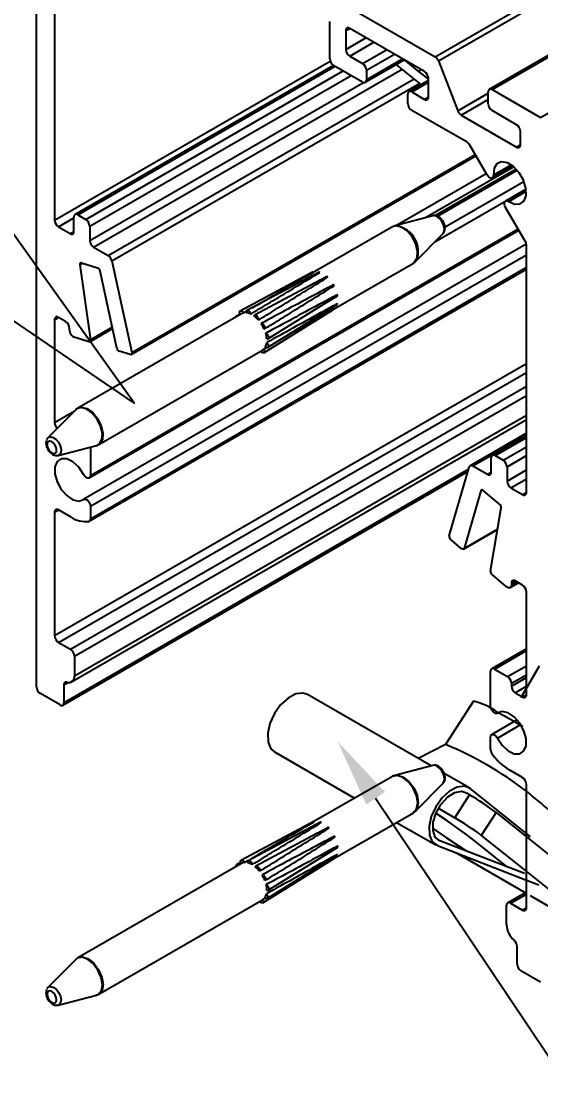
# Model space of a CAD drawing. Extents: x 0 to 11.5, y -11.3 to 0.
# Drawn here: x 4.757 to 6.178, y -4.888 to -1.956 of the extents above; entities that cross this region are included whole.
import ezdxf
from ezdxf import colors
from ezdxf.entities.mleader import LeaderData, LeaderLine
from ezdxf.math import Vec2, Vec3

# ---------------------------------------------------------------- set-up
doc = ezdxf.new("R2010")
doc.units = 0
doc.header["$LTSCALE"] = 0.5
doc.header["$MEASUREMENT"] = 0
doc.linetypes.add('HIDDEN2', pattern=[0.1875, 0.125, -0.0625])
for name, color, linetype in [('Brackets', 181, 'CONTINUOUS'), ('FAB DWG', 221, 'CONTINUOUS'), ('Hardware', 242, 'CONTINUOUS'), ('Housing', 150, 'CONTINUOUS')]:
    doc.layers.add(name, color=color, linetype=linetype)
doc.styles.add('LSAD_Standard', font='arial.ttf')
doc.styles.get("Standard").update_dxf_attribs({"font": 'arial.ttf'})

msp = doc.modelspace()

# ---------------------------------------------------------------- linework, layer by layer
at = {"layer": 'Brackets', "linetype": 'HIDDEN2', "transparency": 16777216}
for p, q in [((6.4747, -3.2033), (6.0919, -3.8663)), ((6.1394, -4.1899), (6.4511, -4.439)), ((6.1394, -4.2848), (6.4107, -4.5016)), ((6.4107, -4.5016), (6.1394, -4.345))]:
    msp.add_line(p, q, dxfattribs=at)
at = {"layer": 'Brackets', "transparency": 16777216}
for p, q in [((5.9433, -4.1378), (5.9837, -4.0753)), ((5.8994, -4.1126), (5.9433, -4.1378)), ((6.0563, -4.1235), (6.0159, -4.1861)), ((6.0563, -4.1235), (6.1394, -4.1899)), ((6.0159, -4.1861), (6.1394, -4.2848)), ((6.0868, -4.2722), (5.9969, -4.2004)), ((6.1394, -4.345), (5.9476, -4.2343))]:
    msp.add_line(p, q, dxfattribs=at)
at = {"layer": 'Brackets', "transparency": 16777216, "flags": 128}
for points in [[(5.9969, -4.2004), (5.9763, -4.1845), (5.9508, -4.166), (5.9215, -4.1457), (5.8921, -4.126)], [(5.884, -4.167), (5.8915, -4.1724), (5.9208, -4.1928), (5.9526, -4.2141), (5.9764, -4.2295)]]:
    msp.add_lwpolyline(points, dxfattribs=at)
at = {"layer": 'Brackets', "transparency": 16777216}
for centre in [(5.6374, -4.6756), (5.5969, -4.7382)]:
    msp.add_arc(centre, 0.6931, 52.8098, 60.0189, dxfattribs=at)
at = {"layer": 'Hardware', "transparency": 16777216}
for p, q in [((5.8836, -2.4887), (5.779, -2.516)), ((5.7725, -2.5187), (5.5554, -2.644)), ((5.7756, -2.5172), (5.779, -2.516)), ((5.8355, -2.614), (5.9115, -2.537)), ((5.8416, -2.6032), (5.8358, -2.6137)), ((5.6114, -2.7444), (5.83, -2.6183)), ((5.5543, -2.6437), (5.3563, -2.7497)), ((5.5724, -2.6428), (5.3745, -2.7487)), ((5.5746, -2.6652), (5.3951, -2.7613)), ((5.5855, -2.7304), (5.6225, -2.7077)), ((5.3652, -2.7548), (5.3733, -2.7501)), ((5.4204, -2.8639), (5.6111, -2.7455)), ((5.4311, -2.8497), (5.6219, -2.7313)), ((5.4317, -2.8262), (5.586, -2.7303)), ((5.3595, -2.757), (4.9111, -3.0158)), ((5.3554, -2.7585), (5.3455, -2.7638)), ((4.9686, -3.1154), (5.417, -2.8566)), ((5.4279, -2.8498), (5.4205, -2.854)), ((4.9056, -3.0201), (4.8296, -3.097)), ((4.8266, -3.1023), (4.8296, -3.097)), ((4.8575, -3.1453), (4.9621, -3.1181)), ((5.8789, -3.9957), (5.5401, -3.8002)), ((5.9947, -3.8188), (5.918, -3.9373)), ((5.4495, -3.9571), (5.6693, -4.084)), ((5.9183, -3.9372), (5.8435, -3.9753)), ((5.8836, -3.9945), (5.779, -4.0218)), ((5.982, -4.0553), (5.9145, -4.0163)), ((5.7725, -4.0244), (5.5579, -4.1483)), ((5.8355, -4.1198), (5.9115, -4.0428)), ((5.9777, -4.0704), (5.9837, -4.0753)), ((6.1394, -4.1807), (5.9858, -4.0579)), ((5.5205, -4.3027), (5.83, -4.124)), ((5.8404, -4.1124), (5.8358, -4.1195)), ((5.5571, -4.1483), (5.3591, -4.2543)), ((5.5761, -4.1499), (5.3781, -4.2558)), ((5.7843, -4.1504), (5.8915, -4.2122)), ((5.5653, -4.1813), (5.3987, -4.2705)), ((6.1476, -4.1872), (6.1394, -4.1807)), ((6.1437, -4.1933), (6.1476, -4.1872)), ((5.5965, -4.2344), (5.6231, -4.2182)), ((5.9025, -4.2009), (5.8957, -4.197)), ((5.8957, -4.2142), (6.1394, -4.3085)), ((6.1344, -4.2906), (5.9025, -4.2009)), ((5.4299, -4.3589), (5.6207, -4.2405)), ((5.4324, -4.3366), (5.5971, -4.2344)), ((5.3595, -4.2628), (4.9111, -4.5216)), ((5.3574, -4.2605), (5.3467, -4.2662)), ((5.4175, -4.3709), (5.6083, -4.2524)), ((5.4242, -4.3099), (5.4301, -4.3063)), ((6.1394, -4.3085), (6.1731, -4.3215)), ((4.9686, -4.6212), (5.417, -4.3624)), ((5.4181, -4.3617), (5.417, -4.3624)), ((5.4246, -4.358), (5.4181, -4.3617)), ((4.9056, -4.5259), (4.8296, -4.6028)), ((4.9066, -4.5249), (4.9056, -4.5259)), ((4.9105, -4.522), (4.9073, -4.5253)), ((4.8272, -4.6064), (4.8296, -4.6028)), ((4.8575, -4.6511), (4.9621, -4.6238)), ((4.9614, -4.6233), (4.9689, -4.6209))]:
    msp.add_line(p, q, dxfattribs=at)
at = {"layer": 'Hardware', "transparency": 16777216, "flags": 128}
for points in [[(5.9115, -2.537), (5.9145, -2.5317), (5.9152, -2.5232), (5.9129, -2.5132), (5.9079, -2.5035), (5.901, -2.4953), (5.8932, -2.49), (5.8858, -2.4884), (5.8836, -2.4887)], [(5.83, -2.6183), (5.8329, -2.6162), (5.8402, -2.6043), (5.8417, -2.5868), (5.837, -2.5666), (5.8268, -2.5467), (5.8128, -2.5301), (5.797, -2.5193), (5.7818, -2.516), (5.7725, -2.5187)], [(5.8358, -2.6137), (5.8343, -2.6151), (5.8328, -2.6163)], [(5.3557, -2.7592), (5.3547, -2.7565), (5.3544, -2.7535), (5.3549, -2.7511), (5.3563, -2.7496), (5.3584, -2.7493), (5.3608, -2.7502), (5.3632, -2.7521), (5.3652, -2.7548)], [(5.3726, -2.7545), (5.3726, -2.7516), (5.3735, -2.7495), (5.3752, -2.7485), (5.3774, -2.7486), (5.3798, -2.7498), (5.3821, -2.7521), (5.3839, -2.755), (5.385, -2.7582)], [(5.3935, -2.7633), (5.3947, -2.7615), (5.3966, -2.7609), (5.3989, -2.7614), (5.4014, -2.7631), (5.4035, -2.7656), (5.4051, -2.7687), (5.4059, -2.7718), (5.4057, -2.7745)], [(5.413, -2.7838), (5.4151, -2.7836), (5.4175, -2.7845), (5.4198, -2.7866), (5.4218, -2.7893), (5.4231, -2.7925), (5.4236, -2.7955), (5.4231, -2.7979), (5.4217, -2.7995)], [(5.4258, -2.8105), (5.4282, -2.8119), (5.4305, -2.8142), (5.4323, -2.8171), (5.4333, -2.8203), (5.4334, -2.8231), (5.4326, -2.8253), (5.431, -2.8265), (5.4288, -2.8265)], [(5.4286, -2.8362), (5.4307, -2.8388), (5.4322, -2.8418), (5.4329, -2.8449), (5.4327, -2.8476), (5.4315, -2.8494), (5.4297, -2.8502), (5.4274, -2.8498), (5.425, -2.8482)], [(5.4205, -2.854), (5.4218, -2.8571), (5.4221, -2.8601), (5.4216, -2.8625), (5.4202, -2.864), (5.4181, -2.8643), (5.4157, -2.8635), (5.4133, -2.8615), (5.4118, -2.8596)], [(4.9621, -3.1181), (4.9699, -3.114), (4.9772, -3.1021), (4.9786, -3.0848), (4.9739, -3.0646), (4.9638, -3.0448), (4.9498, -3.0282), (4.9341, -3.0175), (4.919, -3.0142), (4.9069, -3.0189), (4.9056, -3.0201)], [(4.9115, -3.0156), (4.9204, -3.0131), (4.9356, -3.0164), (4.9514, -3.0272), (4.9654, -3.0438), (4.9756, -3.0638), (4.9803, -3.084), (4.9789, -3.1014)], [(4.8277, -3.1116), (4.8272, -3.1172), (4.8288, -3.1237), (4.832, -3.1301), (4.8365, -3.1354), (4.8416, -3.1389), (4.8465, -3.14), (4.8504, -3.1385), (4.8528, -3.1346), (4.8532, -3.129), (4.8517, -3.1225), (4.8484, -3.1161), (4.8439, -3.1108), (4.8389, -3.1073), (4.834, -3.1063), (4.8301, -3.1078), (4.8277, -3.1116)], [(4.8296, -3.097), (4.8302, -3.0965), (4.8362, -3.0941), (4.8437, -3.0958), (4.8514, -3.1011), (4.8583, -3.1092), (4.8633, -3.119), (4.8656, -3.1289), (4.8649, -3.1375), (4.8613, -3.1434), (4.8575, -3.1453)], [(4.9789, -3.1014), (4.9715, -3.1134), (4.9686, -3.1154)], [(5.5401, -3.8002), (5.5278, -3.7962), (5.5081, -3.7986), (5.4869, -3.8098), (5.4667, -3.8285), (5.4494, -3.8526), (5.4372, -3.8796), (5.4312, -3.9065), (5.4322, -3.9304), (5.44, -3.9486), (5.4495, -3.9571)], [(5.9115, -4.0428), (5.9139, -4.0392), (5.9153, -4.0312), (5.9137, -4.0214), (5.9093, -4.0115), (5.9028, -4.0028), (5.8951, -3.9967), (5.8875, -3.9942), (5.8836, -3.9945)], [(5.83, -4.124), (5.8304, -4.1238), (5.839, -4.1135), (5.8419, -4.0971), (5.8386, -4.0773), (5.8296, -4.057), (5.8163, -4.0394), (5.8007, -4.027), (5.7852, -4.0218), (5.7725, -4.0244)], [(5.7791, -4.0218), (5.7868, -4.0212), (5.8023, -4.0263), (5.8178, -4.0386), (5.831, -4.0562), (5.84, -4.0764), (5.8433, -4.0962), (5.8404, -4.1124)], [(5.9858, -4.0579), (5.9697, -4.0513), (5.95, -4.0537), (5.9289, -4.0649), (5.9086, -4.0835), (5.8914, -4.1077), (5.8791, -4.1347), (5.8731, -4.1616), (5.8741, -4.1854), (5.8819, -4.2037), (5.8957, -4.2142)], [(5.9025, -4.2009), (5.89, -4.1907), (5.8838, -4.1728), (5.8847, -4.1497), (5.8926, -4.1244), (5.9065, -4.1004), (5.9244, -4.0808), (5.9439, -4.0684), (5.9625, -4.0648), (5.9777, -4.0704)], [(5.3448, -4.2713), (5.3448, -4.2704), (5.3452, -4.2679), (5.3466, -4.2663), (5.3485, -4.2659), (5.3509, -4.2666), (5.3519, -4.2672)], [(5.3584, -4.2635), (5.3574, -4.2604), (5.3572, -4.2575), (5.358, -4.2553), (5.3596, -4.254), (5.3618, -4.254), (5.3642, -4.2552), (5.3665, -4.2573), (5.3684, -4.2602)], [(5.3762, -4.2608), (5.3764, -4.2581), (5.3775, -4.2562), (5.3793, -4.2554), (5.3816, -4.2559), (5.3841, -4.2574), (5.3863, -4.2598), (5.3879, -4.2629), (5.3888, -4.266)], [(5.3972, -4.272), (5.3986, -4.2705), (5.4007, -4.2701), (5.403, -4.271), (5.4054, -4.2729), (5.4075, -4.2756), (5.4089, -4.2787), (5.4094, -4.2817), (5.4091, -4.2843)], [(5.4159, -4.2941), (5.4181, -4.2942), (5.4205, -4.2954), (5.4228, -4.2976), (5.4246, -4.3005), (5.4257, -4.3037), (5.426, -4.3066), (5.4253, -4.3089), (5.4237, -4.3102)], [(5.4271, -4.3211), (5.4295, -4.3228), (5.4317, -4.3253), (5.4333, -4.3283), (5.4341, -4.3314), (5.434, -4.3342), (5.4329, -4.3361), (5.4312, -4.337), (5.4289, -4.3367)], [(5.4181, -4.3617), (5.4191, -4.3649), (5.4193, -4.3678), (5.4185, -4.37), (5.4169, -4.3712), (5.4147, -4.3712), (5.4123, -4.3701), (5.41, -4.3679), (5.4092, -4.3669)], [(5.4279, -4.3459), (5.4299, -4.3486), (5.4312, -4.3518), (5.4317, -4.3548), (5.4313, -4.3573), (5.4299, -4.3589), (5.4279, -4.3594), (5.4256, -4.3586), (5.4232, -4.3568)], [(4.9621, -4.6238), (4.9673, -4.6216), (4.976, -4.6113), (4.9788, -4.595), (4.9756, -4.5753), (4.9666, -4.5551), (4.9534, -4.5375), (4.9379, -4.5252), (4.9224, -4.5201), (4.9094, -4.5229), (4.9066, -4.5249)], [(4.9107, -4.5218), (4.9108, -4.5218), (4.9239, -4.519), (4.9394, -4.5241), (4.955, -4.5365), (4.9683, -4.5541), (4.9773, -4.5744), (4.9805, -4.5943), (4.9776, -4.6106)], [(4.8296, -4.6028), (4.8315, -4.6013), (4.8379, -4.6), (4.8455, -4.6025), (4.8532, -4.6086), (4.8597, -4.6172), (4.8641, -4.6272), (4.8657, -4.6369), (4.8643, -4.645), (4.8601, -4.65), (4.8575, -4.6511)], [(4.8281, -4.6163), (4.8272, -4.6215), (4.8282, -4.6279), (4.8311, -4.6344), (4.8354, -4.6401), (4.8404, -4.6441), (4.8454, -4.6457), (4.8496, -4.6448), (4.8524, -4.6415), (4.8533, -4.6362), (4.8522, -4.6299), (4.8494, -4.6234), (4.8451, -4.6177), (4.8401, -4.6137), (4.8351, -4.6121), (4.8309, -4.613), (4.8281, -4.6163)], [(4.9776, -4.6106), (4.969, -4.621), (4.9689, -4.621)]]:
    msp.add_lwpolyline(points, dxfattribs=at)
at = {"layer": 'Hardware', "transparency": 16777216}
for centre, radius, start, end in [((5.7726, -2.5867), 0.071, 346.5338, 84.8144), ((5.5546, -2.6447), 0.00107, 40.7937, 109.8168), ((5.5727, -2.6443), 0.00159, 20.7666, 99.688), ((5.5932, -2.6573), 0.00206, 5.0089, 89.8939), ((5.6103, -2.6803), 0.00257, 353.2857, 65.0529), ((5.6208, -2.7067), 0.00197, 326.6567, 54.4601), ((5.3693, -2.7741), 0.0197, 102.1564, 119.8737), ((5.3685, -2.791), 0.0368, 63.2682, 83.4845), ((5.6105, -2.7447), 0.00105, 310.0102, 15.992), ((5.6208, -2.7303), 0.00153, 319.1131, 37.889), ((5.3472, -2.7669), 0.00349, 73.9849, 165.9974), ((5.3476, -2.8256), 0.0773, 41.3053, 53.5975), ((5.3312, -2.8397), 0.099, 23.9592, 34.3794), ((5.3555, -2.8319), 0.0735, 4.1971, 16.9198), ((5.395, -2.8327), 0.0338, 332.6198, 354.0183), ((5.4073, -2.8398), 0.0194, 300.0267, 313.0394), ((5.9552, -3.9912), 0.1769, 60.5392, 77.1148), ((5.9552, -3.9912), 0.1769, 52.8386, 60.5392), ((5.5421, -4.8408), 0.9788, 52.3906, 67.3984), ((5.5575, -4.1494), 0.00118, 37.0592, 107.5065), ((5.5763, -4.1515), 0.0017, 18.3583, 97.5481), ((5.5966, -4.1667), 0.00222, 3.7792, 84.0422), ((5.6128, -4.1907), 0.00254, 349.8516, 62.286), ((5.6217, -4.217), 0.0018, 319.5587, 53.7392), ((5.6197, -4.2395), 0.00142, 316.8379, 35.2733), ((5.3696, -4.2805), 0.0204, 93.3355, 119.6701), ((5.3664, -4.3027), 0.043, 58.5892, 76.7795), ((5.3429, -4.3362), 0.0841, 38.0996, 49.7218), ((5.6078, -4.2518), 0.000861, 306.4064, 358.3815), ((5.3324, -4.3449), 0.0977, 20.8121, 31.3255), ((5.363, -4.3365), 0.0659, 359.8056, 13.4923), ((5.3996, -4.3401), 0.0289, 324.732, 348.4932)]:
    msp.add_arc(centre, radius, start, end, dxfattribs=at)
at = {"layer": 'Hardware', "linetype": 'HIDDEN2', "transparency": 16777216}
for centre, radius, start, end in [((5.5914, -4.7634), 1.0273, 47.2627, 62.7312), ((5.5421, -4.8408), 0.9788, 46.8172, 52.3906), ((5.7204, -4.8849), 0.8181, 44.218, 58.5171)]:
    msp.add_arc(centre, radius, start, end, dxfattribs=at)
at = {"layer": 'Hardware', "transparency": 16777216}
for points, knots in [([(5.9116, -2.5366), (5.912, -2.5362), (5.9142, -2.5345), (5.9162, -2.5293), (5.9173, -2.5217), (5.9157, -2.5125), (5.9111, -2.5027), (5.9038, -2.4941), (5.8956, -2.4892), (5.8883, -2.4876), (5.8847, -2.4887), (5.8836, -2.4891)], [0, 0, 0, 0, 0.027495, 0.129187, 0.241642, 0.376832, 0.523599, 0.671201, 0.828189, 0.945548, 1, 1, 1, 1]), ([(5.8296, -2.6177), (5.8311, -2.6172), (5.8336, -2.6164), (5.835, -2.6141), (5.8355, -2.6133)], [0, 0, 0, 0, 0.633853, 1, 1, 1, 1]), ([(5.385, -2.7582), (5.3887, -2.7559), (5.4086, -2.7438), (5.4717, -2.7056), (5.531, -2.6698), (5.5742, -2.6438)], [0, 0, 0, 0, 0.058989, 0.315059, 1, 1, 1, 1]), ([(5.3885, -2.7412), (5.4007, -2.7341), (5.4563, -2.7016), (5.512, -2.6692), (5.5555, -2.644)], [0, 0, 0, 0, 0.219315, 1, 1, 1, 1]), ([(5.4057, -2.7745), (5.4094, -2.7722), (5.4294, -2.7599), (5.4926, -2.7207), (5.552, -2.6839), (5.5952, -2.6572)], [0, 0, 0, 0, 0.058989, 0.315059, 1, 1, 1, 1]), ([(5.5932, -2.6553), (5.5927, -2.6555), (5.5888, -2.6576), (5.5826, -2.6609), (5.5769, -2.664), (5.5744, -2.6653)], [0, 0, 0, 0, 0.079609, 0.612773, 1, 1, 1, 1]), ([(5.6114, -2.6779), (5.6109, -2.6782), (5.6071, -2.6802), (5.5901, -2.6892), (5.5245, -2.7242), (5.4621, -2.7575), (5.413, -2.7838)], [0, 0, 0, 0, 0.007458, 0.057409, 0.257212, 1, 1, 1, 1]), ([(5.4217, -2.7995), (5.4255, -2.7972), (5.4456, -2.7847), (5.5094, -2.7451), (5.5693, -2.7077), (5.6129, -2.6806)], [0, 0, 0, 0, 0.058989, 0.3150592, 1, 1, 1, 1]), ([(5.622, -2.7051), (5.6215, -2.7053), (5.6177, -2.7073), (5.6009, -2.7163), (5.5361, -2.7512), (5.4744, -2.7843), (5.4258, -2.8105)], [0, 0, 0, 0, 0.007458, 0.057409, 0.257212, 1, 1, 1, 1]), ([(5.622, -2.7294), (5.6215, -2.7296), (5.6178, -2.7317), (5.6013, -2.7408), (5.5374, -2.7762), (5.4765, -2.8097), (5.4286, -2.8362)], [0, 0, 0, 0, 0.007458, 0.057409, 0.257212, 1, 1, 1, 1]), ([(5.6115, -2.7444), (5.611, -2.7446), (5.6074, -2.7467), (5.5911, -2.7562), (5.5443, -2.7831), (5.5007, -2.8081), (5.4697, -2.8258)], [0, 0, 0, 0, 0.010046, 0.077327, 0.346453, 1, 1, 1, 1]), ([(4.9119, -3.0162), (4.9102, -3.0168), (4.9076, -3.0176), (4.9061, -3.02), (4.9056, -3.0208)], [0, 0, 0, 0, 0.642946, 1, 1, 1, 1]), ([(4.8252, -3.1047), (4.8247, -3.1071), (4.8237, -3.1126), (4.8256, -3.1219), (4.8302, -3.1316), (4.8376, -3.1402), (4.8458, -3.145), (4.8529, -3.1465), (4.8563, -3.1454), (4.8572, -3.1451)], [0, 0, 0, 0, 0.132758, 0.289882, 0.459877, 0.63088, 0.81323, 0.948115, 1, 1, 1, 1]), ([(4.9607, -3.1182), (4.961, -3.1182), (4.9639, -3.1183), (4.9662, -3.1164), (4.9683, -3.1147)], [0, 0, 0, 0, 0.10615, 1, 1, 1, 1]), ([(5.9116, -4.0425), (5.9128, -4.041), (5.9155, -4.0378), (5.9171, -4.0308), (5.9167, -4.0222), (5.9133, -4.0125), (5.9071, -4.0032), (5.8993, -3.9967), (5.8913, -3.9936), (5.8863, -3.9942), (5.8842, -3.9945)], [0, 0, 0, 0, 0.089067, 0.195762, 0.322472, 0.468159, 0.616441, 0.769181, 0.90048, 1, 1, 1, 1]), ([(5.7793, -4.0224), (5.7765, -4.0228), (5.7732, -4.0232), (5.7711, -4.0255), (5.7709, -4.0258)], [0, 0, 0, 0, 0.873885, 1, 1, 1, 1]), ([(5.8297, -4.124), (5.83, -4.1239), (5.8325, -4.1232), (5.834, -4.1208), (5.8353, -4.1188)], [0, 0, 0, 0, 0.129779, 1, 1, 1, 1]), ([(5.3684, -4.2602), (5.3721, -4.258), (5.3921, -4.2462), (5.4554, -4.209), (5.515, -4.1741), (5.5584, -4.1487)], [0, 0, 0, 0, 0.058989, 0.315059, 1, 1, 1, 1]), ([(5.3888, -4.266), (5.3925, -4.2637), (5.4124, -4.2516), (5.4755, -4.2132), (5.5348, -4.1772), (5.5779, -4.151)], [0, 0, 0, 0, 0.058989, 0.315059, 1, 1, 1, 1]), ([(5.4091, -4.2843), (5.4128, -4.282), (5.4327, -4.2696), (5.4961, -4.2303), (5.5555, -4.1934), (5.5988, -4.1665)], [0, 0, 0, 0, 0.058989, 0.315059, 1, 1, 1, 1]), ([(5.614, -4.1884), (5.6135, -4.1887), (5.6097, -4.1907), (5.5927, -4.1997), (5.5272, -4.2346), (5.4649, -4.2679), (5.4159, -4.2941)], [0, 0, 0, 0, 0.007458, 0.057409, 0.257212, 1, 1, 1, 1]), ([(5.4296, -4.3065), (5.4314, -4.3054), (5.4496, -4.2941), (5.5116, -4.2557), (5.5716, -4.2183), (5.6153, -4.1911)], [0, 0, 0, 0, 0.029237, 0.293403, 1, 1, 1, 1]), ([(5.5968, -4.1645), (5.5963, -4.1647), (5.5925, -4.1668), (5.5819, -4.1724), (5.5718, -4.1778), (5.5651, -4.1814)], [0, 0, 0, 0, 0.047041, 0.362086, 1, 1, 1, 1]), ([(5.6228, -4.2156), (5.6223, -4.2158), (5.6185, -4.2178), (5.6018, -4.2268), (5.5371, -4.2618), (5.4756, -4.295), (5.4271, -4.3211)], [0, 0, 0, 0, 0.007458, 0.057409, 0.257212, 1, 1, 1, 1]), ([(5.6208, -4.2387), (5.6204, -4.2389), (5.6167, -4.241), (5.6002, -4.2502), (5.5364, -4.2857), (5.4757, -4.3194), (5.4279, -4.3459)], [0, 0, 0, 0, 0.007458, 0.057409, 0.257212, 1, 1, 1, 1]), ([(4.826, -4.6082), (4.8253, -4.6107), (4.8237, -4.6159), (4.8248, -4.625), (4.8286, -4.6348), (4.8353, -4.6438), (4.8433, -4.6497), (4.851, -4.6522), (4.8555, -4.6513), (4.8572, -4.6509)], [0, 0, 0, 0, 0.130773, 0.273841, 0.435923, 0.599524, 0.770087, 0.908924, 1, 1, 1, 1])]:
    msp.add_open_spline(points, degree=3, knots=knots, dxfattribs=at)
at = {"layer": 'Housing', "transparency": 16777216}
for p, q in [((5.8893, -2.0532), (8.1305, -0.7596)), ((5.8985, -2.0646), (8.1379, -0.7721)), ((8.2006, -0.8943), (6.0379, -2.1425)), ((6.0454, -2.1433), (8.2024, -0.8984)), ((6.1783, -2.22), (8.2496, -1.0246)), ((4.7982, -3.7795), (4.7982, -1.4357)), ((4.8477, -1.8234), (4.8477, -2.5008)), ((5.5143, -1.8367), (5.8893, -2.0532)), ((5.6012, -2.0584), (5.6012, -1.9563)), ((5.645, -1.9816), (5.6557, -1.9755)), ((5.645, -1.9816), (5.645, -2.0331)), ((5.8607, -2.0938), (5.6557, -1.9755)), ((5.645, -2.0331), (5.7002, -2.0012)), ((5.6557, -2.0514), (5.7214, -2.0135)), ((5.6557, -2.0514), (5.691, -2.0718)), ((5.691, -2.0718), (5.7568, -2.0339)), ((5.7016, -2.0902), (5.778, -2.0461)), ((4.8477, -2.5008), (5.6026, -2.0652)), ((5.6118, -2.0768), (4.9038, -2.4854)), ((4.9113, -2.4861), (5.6162, -2.0793)), ((5.691, -2.1225), (5.6118, -2.0768)), ((5.6985, -2.1232), (5.8051, -2.0617)), ((5.7016, -2.1163), (5.8007, -2.0592)), ((5.8517, -2.1291), (5.7832, -2.0743)), ((5.8046, -2.062), (5.8454, -2.0946)), ((5.8985, -2.0646), (5.9515, -2.2014)), ((4.9333, -2.4988), (5.6381, -2.092)), ((4.9439, -2.5171), (5.6593, -2.1042)), ((4.9545, -2.5747), (5.7993, -2.0871)), ((5.7016, -2.0902), (5.7016, -2.1163)), ((5.8499, -2.0876), (5.8454, -2.0946)), ((4.9439, -2.5563), (5.6936, -2.1236)), ((4.9941, -2.5976), (5.8325, -2.1137)), ((5.0043, -2.6123), (5.8475, -2.1257)), ((5.8713, -2.1178), (5.8179, -2.1486)), ((5.8254, -2.1494), (5.8713, -2.1229)), ((5.8713, -2.1637), (5.8713, -2.1122)), ((5.8148, -2.1816), (5.8148, -2.1555)), ((5.8254, -2.1494), (5.8607, -2.1698)), ((5.8607, -2.1698), (5.8713, -2.1637)), ((5.9515, -2.2014), (6.0348, -2.1533)), ((6.0348, -2.1821), (6.0348, -2.1494)), ((6.0454, -2.1433), (6.1783, -2.22)), ((5.9607, -2.2128), (6.0348, -2.1701)), ((5.9769, -2.2875), (5.8254, -2.2)), ((5.9607, -2.2128), (6.1126, -2.3004)), ((6.1126, -2.2392), (6.0454, -2.2004)), ((6.1232, -2.2943), (6.1232, -2.2576)), ((6.031, -2.376), (5.9844, -2.2954)), ((6.1126, -2.3004), (6.1232, -2.2943)), ((5.0574, -2.869), (6.0011, -2.3243)), ((5.0588, -2.8634), (5.9991, -2.3207)), ((5.7843, -2.5146), (6.0293, -2.3732)), ((5.8617, -2.4944), (6.1045, -2.3543)), ((6.1113, -2.3607), (5.8904, -2.4882)), ((5.8961, -2.49), (6.1143, -2.3641)), ((6.046, -2.3847), (6.102, -2.3523)), ((6.0491, -2.3769), (6.0974, -2.349)), ((5.9167, -2.5194), (6.1329, -2.3946)), ((5.8888, -2.56), (6.1387, -2.4158)), ((6.1388, -2.416), (6.0827, -2.4483)), ((6.091, -2.4496), (6.1393, -2.4217)), ((4.9113, -2.4861), (4.9333, -2.4988)), ((6.1363, -2.5585), (6.0827, -2.4657)), ((4.8583, -2.5192), (4.9007, -2.4947)), ((4.8583, -2.5192), (4.8901, -2.5376)), ((4.9007, -2.5314), (4.9007, -2.4922)), ((4.9439, -2.5171), (4.9439, -2.5563)), ((4.8901, -2.5376), (4.9007, -2.5314)), ((4.9427, -3.2068), (6.1188, -2.528)), ((4.9458, -3.2), (6.1166, -2.5242)), ((6.1392, -2.5662), (4.9277, -3.2654)), ((4.9545, -2.5747), (4.9941, -2.5976)), ((6.1394, -3.2464), (6.1394, -2.569)), ((4.9458, -3.2845), (6.1394, -2.5956)), ((4.9169, -2.6232), (4.924, -2.619)), ((4.9169, -2.6232), (4.9457, -2.829)), ((4.9657, -2.632), (4.9212, -2.6182)), ((4.9427, -3.3255), (6.1394, -2.6348)), ((4.9458, -3.3187), (6.1394, -2.6297)), ((5.0043, -2.6123), (5.0588, -2.8634)), ((5.0183, -2.8515), (4.9724, -2.6404)), ((4.8477, -2.7734), (4.8583, -2.7673)), ((4.8477, -2.7734), (4.8477, -3.0552)), ((4.8781, -2.7787), (4.8583, -2.7673)), ((4.8887, -2.8022), (4.8887, -2.7971)), ((4.9442, -2.8338), (5.0066, -2.7978)), ((4.9457, -2.829), (5.0058, -2.7943)), ((4.9414, -2.834), (4.9017, -2.8217)), ((5.0547, -2.8691), (5.025, -2.8599)), ((4.8477, -3.639), (6.1394, -2.8935)), ((4.8583, -3.6574), (6.1394, -2.918)), ((4.891, -3.6762), (6.1394, -2.9557)), ((4.9023, -3.695), (6.1394, -2.981)), ((4.8477, -3.0552), (4.9018, -3.024)), ((4.894, -3.7655), (6.1394, -3.0467)), ((4.9023, -3.7492), (6.1394, -3.0351)), ((6.1394, -3.0845), (5.9856, -3.1734)), ((5.993, -3.1741), (6.1394, -3.0896)), ((6.1394, -3.0911), (6.0464, -3.1448)), ((6.0539, -3.1455), (6.1394, -3.0961)), ((4.9458, -3.1223), (4.9458, -3.2)), ((6.0758, -3.1582), (6.1394, -3.1214)), ((6.0433, -3.1909), (6.0433, -3.1517)), ((6.0539, -3.1455), (6.0758, -3.1582)), ((6.0864, -3.1765), (6.1394, -3.1459)), ((4.8701, -3.8296), (5.9793, -3.1894)), ((4.8732, -3.8227), (5.9811, -3.1833)), ((5.9283, -3.3652), (5.9829, -3.1771)), ((5.993, -3.1741), (6.0327, -3.197)), ((6.0327, -3.197), (6.0433, -3.1909)), ((6.0864, -3.1765), (6.0864, -3.2157)), ((6.0864, -3.2157), (6.1394, -3.1851)), ((6.097, -3.2341), (6.1394, -3.2096)), ((6.0147, -3.242), (5.9689, -3.4001)), ((6.0147, -3.242), (6.0186, -3.2397)), ((6.066, -3.2789), (6.0214, -3.2413)), ((6.097, -3.2341), (6.1288, -3.2525)), ((6.1288, -3.2525), (6.1394, -3.2464)), ((4.8477, -3.3008), (4.8583, -3.2947)), ((4.8477, -3.3008), (4.8477, -3.639)), ((4.893, -3.3147), (4.8583, -3.2947)), ((4.9458, -3.2845), (4.9458, -3.3187)), ((6.0414, -3.4613), (6.0703, -3.2889)), ((5.9674, -3.4021), (6.0603, -3.3485)), ((5.9689, -3.4001), (6.0605, -3.3472)), ((5.9622, -3.4008), (5.9325, -3.3758)), ((6.0854, -3.5048), (6.0457, -3.4713)), ((6.0953, -3.5072), (6.1178, -3.4942)), ((6.0984, -3.4953), (6.109, -3.4891)), ((6.0984, -3.5004), (6.1135, -3.4917)), ((6.0984, -3.4953), (6.0984, -3.5004)), ((6.1288, -3.5006), (6.109, -3.4891)), ((6.1394, -3.8007), (6.1394, -3.5189)), ((4.8583, -3.6574), (4.891, -3.6762)), ((6.1394, -3.675), (6.0445, -3.7298)), ((6.052, -3.7305), (6.1394, -3.68)), ((4.9023, -3.695), (4.9023, -3.7492)), ((6.0878, -3.7512), (6.1394, -3.7214)), ((6.0414, -3.8323), (6.0414, -3.7366)), ((6.052, -3.7305), (6.0878, -3.7512)), ((6.0984, -3.7695), (6.1394, -3.7459)), ((4.8732, -3.7739), (4.8846, -3.7673)), ((4.8732, -3.7739), (4.8732, -3.8227)), ((6.0984, -3.777), (6.1394, -3.7533)), ((6.0984, -3.7695), (6.0984, -3.777)), ((6.109, -3.7954), (6.1394, -3.7778)), ((4.8626, -3.8288), (4.8088, -3.7978)), ((6.109, -3.7954), (6.1288, -3.8068)), ((6.1288, -3.8068), (6.1394, -3.8007)), ((6.1142, -3.8697), (6.0445, -3.91)), ((6.0595, -3.8514), (6.0648, -3.8483)), ((6.06, -3.8511), (6.0646, -3.8484)), ((6.06, -3.9196), (6.1239, -3.8827)), ((6.0414, -3.951), (6.0414, -3.9169)), ((6.1288, -4.0279), (6.0942, -4.0079)), ((6.1394, -4.3845), (6.1394, -4.0463)), ((6.1394, -4.3417), (6.0883, -4.3712)), ((6.0962, -4.3718), (6.1394, -4.3468)), ((6.0848, -4.4316), (6.0848, -4.3775)), ((6.0962, -4.3718), (6.1288, -4.3906)), ((6.1288, -4.3906), (6.1394, -4.3845)), ((6.114, -4.5389), (6.114, -4.4901)), ((6.1783, -4.5882), (6.1246, -4.5572))]:
    msp.add_line(p, q, dxfattribs=at)
at = {"layer": 'Housing', "transparency": 16777216, "flags": 128}
for points in [[(5.8454, -2.0946), (5.8677, -2.1117), (5.8713, -2.1143)], [(6.091, -2.4496), (6.1077, -2.4569), (6.1225, -2.4564), (6.1334, -2.4479), (6.139, -2.4328), (6.1383, -2.413), (6.1316, -2.3914), (6.1197, -2.3708), (6.1043, -2.3542), (6.0875, -2.3437), (6.0716, -2.3409), (6.0589, -2.3462), (6.051, -2.3588), (6.0491, -2.3769)], [(6.0491, -2.3769), (6.0488, -2.3805), (6.0476, -2.3832), (6.0456, -2.3849), (6.0429, -2.3854), (6.0398, -2.3846), (6.0366, -2.3826), (6.0336, -2.3797), (6.031, -2.376)], [(6.0827, -2.4657), (6.0808, -2.4616), (6.0798, -2.4575), (6.0797, -2.4537), (6.0806, -2.4507), (6.0823, -2.4486), (6.0848, -2.4477), (6.0878, -2.448), (6.091, -2.4496)], [(4.9212, -2.6182), (4.9201, -2.618), (4.9192, -2.618), (4.9184, -2.6184), (4.9177, -2.6189), (4.9172, -2.6197), (4.9169, -2.6207), (4.9168, -2.6219), (4.9169, -2.6232)], [(4.9457, -2.829), (4.9458, -2.8302), (4.9457, -2.8314), (4.9454, -2.8324), (4.9449, -2.8332), (4.9442, -2.8338), (4.9434, -2.8341), (4.9425, -2.8342), (4.9414, -2.834)], [(5.0588, -2.8634), (5.059, -2.8648), (5.059, -2.8661), (5.0587, -2.8672), (5.0583, -2.8682), (5.0576, -2.8688), (5.0567, -2.8692), (5.0557, -2.8693), (5.0547, -2.8691)], [(4.9271, -3.1972), (4.914, -3.1776), (4.8979, -3.1627), (4.8812, -3.1545), (4.866, -3.1542), (4.8546, -3.1619), (4.8485, -3.1764), (4.8485, -3.1958), (4.8546, -3.2174), (4.866, -3.2382), (4.8812, -3.2554), (4.8979, -3.2666), (4.914, -3.2702), (4.9271, -3.2657)], [(5.9829, -3.1771), (5.9835, -3.1756), (5.9843, -3.1744), (5.9854, -3.1735), (5.9867, -3.1729), (5.9881, -3.1727), (5.9897, -3.1728), (5.9913, -3.1733), (5.993, -3.1741)], [(4.9458, -3.2), (4.9453, -3.2033), (4.9439, -3.2059), (4.9417, -3.2073), (4.9389, -3.2075), (4.9357, -3.2064), (4.9325, -3.2042), (4.9296, -3.201), (4.9271, -3.1972)], [(6.0214, -3.2413), (6.0204, -3.2405), (6.0193, -3.24), (6.0182, -3.2397), (6.0173, -3.2396), (6.0164, -3.2399), (6.0157, -3.2403), (6.0151, -3.241), (6.0147, -3.242)], [(4.9271, -3.2657), (4.9296, -3.2648), (4.9325, -3.265), (4.9357, -3.2665), (4.9389, -3.2691), (4.9417, -3.2725), (4.9439, -3.2764), (4.9453, -3.2806), (4.9458, -3.2845)], [(5.9689, -3.4001), (5.9685, -3.4011), (5.9679, -3.4018), (5.9672, -3.4022), (5.9663, -3.4025), (5.9653, -3.4024), (5.9643, -3.4021), (5.9632, -3.4016), (5.9622, -3.4008)], [(6.0984, -3.5004), (6.0981, -3.503), (6.0974, -3.5051), (6.0961, -3.5067), (6.0944, -3.5077), (6.0924, -3.5079), (6.0901, -3.5076), (6.0878, -3.5065), (6.0854, -3.5048)], [(4.8811, -3.7667), (4.8794, -3.7664), (4.8779, -3.7665), (4.8765, -3.7669), (4.8754, -3.7677), (4.8744, -3.7689), (4.8737, -3.7703), (4.8733, -3.772), (4.8732, -3.7739)], [(6.06, -3.8511), (6.0576, -3.8521), (6.0546, -3.8518), (6.0514, -3.8503), (6.0483, -3.8478), (6.0455, -3.8443), (6.0433, -3.8404), (6.0419, -3.8362), (6.0414, -3.8323)], [(6.06, -3.9196), (6.0732, -3.9392), (6.0893, -3.9542), (6.106, -3.9623), (6.1211, -3.9626), (6.1325, -3.9549), (6.1387, -3.9404), (6.1387, -3.921), (6.1325, -3.8994), (6.1211, -3.8786), (6.106, -3.8614), (6.0893, -3.8502), (6.0732, -3.8466), (6.06, -3.8511)], [(6.0414, -3.9169), (6.0419, -3.9135), (6.0433, -3.911), (6.0455, -3.9095), (6.0483, -3.9094), (6.0514, -3.9104), (6.0546, -3.9126), (6.0576, -3.9158), (6.06, -3.9196)]]:
    msp.add_lwpolyline(points, dxfattribs=at)
at = {"layer": 'Housing', "transparency": 16777216}
for centre, radius, start, end in [((5.6515, -1.9806), 0.00655, 50.815, 189.2203), ((5.6681, -2.032), 0.023, 182.6023, 237.3977), ((5.6242, -2.0573), 0.023, 182.6023, 237.3977), ((5.6786, -2.0913), 0.023, 2.6023, 57.3977), ((5.8769, -2.0725), 0.023, 20.2251, 57.3667), ((5.8483, -2.1133), 0.023, 2.6023, 57.3977), ((5.6951, -2.1174), 0.00655, 230.815, 9.2203), ((5.8212, -2.1545), 0.00655, 50.815, 189.2203), ((5.8649, -2.1647), 0.00655, 230.815, 9.2203), ((6.0413, -2.1483), 0.00655, 50.815, 189.2203), ((5.8378, -2.1806), 0.023, 182.6023, 237.3977), ((6.0578, -2.181), 0.023, 182.6023, 237.3977), ((5.9731, -2.1934), 0.023, 200.2251, 237.3667), ((6.1002, -2.2586), 0.023, 2.6023, 57.3977), ((5.9655, -2.3059), 0.0216, 28.8549, 58.0506), ((6.1167, -2.2954), 0.00655, 230.815, 9.2203), ((4.9072, -2.4912), 0.00655, 50.815, 189.2203), ((4.8707, -2.4998), 0.023, 182.6023, 237.3977), ((4.9208, -2.5182), 0.023, 2.6023, 57.3977), ((4.8943, -2.5325), 0.00655, 230.815, 9.2203), ((4.9669, -2.5553), 0.023, 182.6023, 237.3977), ((6.1178, -2.5697), 0.0216, 1.9554, 31.1429), ((4.9813, -2.6173), 0.0235, 12.2064, 57.0733), ((4.961, -2.6426), 0.0116, 10.9209, 66.0674), ((4.8542, -2.7724), 0.00655, 50.815, 189.2203), ((4.8657, -2.7982), 0.023, 2.6023, 57.3977), ((4.9107, -2.8016), 0.0219, 181.5862, 245.9424), ((5.0297, -2.8493), 0.0116, 190.9209, 246.0674), ((4.8707, -3.0541), 0.023, 182.6023, 227.5961), ((6.0497, -3.1506), 0.00655, 50.815, 189.2203), ((6.0634, -3.1776), 0.023, 2.6023, 57.3977), ((6.0368, -3.1919), 0.00655, 230.815, 9.2203), ((6.1094, -3.2147), 0.023, 182.6023, 237.3977), ((6.133, -3.2474), 0.00655, 230.815, 9.2203), ((6.0584, -3.2881), 0.0119, 356.174, 50.4252), ((4.8542, -3.2997), 0.00655, 50.815, 189.2203), ((4.9334, -3.252), 0.0746, 237.1975, 275.7772), ((4.9391, -3.3197), 0.00671, 284.9167, 8.7053), ((5.9397, -3.3668), 0.0115, 171.8193, 231.194), ((6.0533, -3.4621), 0.0119, 176.174, 230.4252), ((6.1049, -3.4942), 0.00655, 50.815, 189.2203), ((6.1164, -3.52), 0.023, 2.6023, 57.3977), ((4.8707, -3.6379), 0.023, 182.6022, 237.3984), ((4.876, -3.698), 0.0265, 6.6138, 55.5219), ((4.8858, -3.7508), 0.0166, 253.2378, 5.6793), ((6.0479, -3.7356), 0.00655, 50.815, 189.2203), ((6.0754, -3.7706), 0.023, 2.6023, 57.3977), ((4.8212, -3.7784), 0.023, 182.6023, 237.3977), ((6.1214, -3.776), 0.023, 182.6023, 237.3977), ((6.133, -3.8017), 0.00655, 230.815, 9.2203), ((4.8667, -3.8238), 0.00655, 230.815, 9.2203), ((6.0642, -3.95), 0.0229, 182.5441, 218.3372), ((6.181, -3.8649), 0.1673, 216.3911, 238.7557), ((6.1164, -4.0474), 0.023, 2.6023, 57.3977), ((6.0919, -4.3775), 0.00709, 53.3929, 180.2434), ((6.133, -4.3856), 0.00655, 230.8133, 9.22), ((6.1491, -4.4255), 0.0645, 185.4219, 228.2306), ((6.0905, -4.4913), 0.0235, 2.9325, 48.4675), ((6.137, -4.5378), 0.023, 182.6023, 237.3977)]:
    msp.add_arc(centre, radius, start, end, dxfattribs=at)

# ---------------------------------------------------------------- leaders
at = {"layer": 'FAB DWG', "ltscale": 0.5, "transparency": 16777216}
ml = msp.add_multileader_mtext('Standard', dxfattribs=at)
ml.set_content('PN00014 (X4)', color=256)
ml.set_leader_properties()
ml.build(insert=Vec2(0, 0))
ml.multileader.update_dxf_attribs({"dogleg_length": 0.36, "arrow_head_size": 0.18})
ctx = ml.context
ctx.base_point, ctx.char_height, ctx.arrow_head_size, ctx.landing_gap_size, ctx.plane_origin, ctx.plane_x_axis, ctx.plane_y_axis = Vec3(1.7137, -1.698), 0.188, 0.18, 0.09, Vec3(-6.1017, 10.7826), Vec3(1, 0, 0), Vec3(0, 1, 0)
ctx.text_align_type = 2
notes = []
notes.append((ctx, [(0, (1, 1, 0), (4.1338, -1.698), (-1, 0, 0), 0.6056, [(1, [(3.9559, -2.2466), (5.0663, -3.0028)], 0, [])])]))
ctx.mtext.insert, ctx.mtext.text_direction, ctx.mtext.rotation, ctx.mtext.alignment, ctx.mtext.flow_direction = Vec3(3.4383, -1.5763), Vec3(1, 0, 0), 6.283185, 3, 5
ml = msp.add_multileader_mtext('Standard', dxfattribs=at)
ml.set_content('HW00070', color=256, style='LSAD_Standard')
ml.set_leader_properties()
ml.build(insert=Vec2(0, 0))
ml.multileader.update_dxf_attribs({"text_left_attachment_type": 2, "dogleg_length": 0.2772, "arrow_head_size": 0.1875})
ctx = ml.context
ctx.base_point, ctx.char_height, ctx.arrow_head_size, ctx.landing_gap_size, ctx.plane_origin, ctx.plane_x_axis, ctx.plane_y_axis = Vec3(7.5379, -6.2377), 0.1875, 0.1875, 0.12, Vec3(9.0225, 6.4258), Vec3(1, 0, 0), Vec3(0, 1, 0)
ctx.left_attachment, ctx.text_align_type = 2, 2
notes.append((ctx, [(0, (1, 1, 0), (7.1683, -6.2377), (1, 0, 0), 0.3696, [(0, [(5.6225, -3.9287)], 0, [])])]))
ctx.mtext.insert, ctx.mtext.text_direction, ctx.mtext.rotation, ctx.mtext.alignment, ctx.mtext.flow_direction = Vec3(8.7892, -6.142), Vec3(1, 0, 0), 6.283185, 3, 5
for ctx, leaders in notes:
    for number, flags, end, landing, length, lines in leaders:
        leader = LeaderData()
        leader.index, (leader.has_last_leader_line, leader.has_dogleg_vector, leader.attachment_direction) = number, flags
        leader.last_leader_point, leader.dogleg_vector, leader.dogleg_length = Vec3(end), Vec3(landing), length
        for number, points, colour, breaks in lines:
            line = LeaderLine()
            line.index, line.vertices, line.color, line.breaks = number, Vec3.list(points), colors.encode_raw_color(colour), breaks
            leader.lines.append(line)
        ctx.leaders.append(leader)

doc.saveas('drawing.dxf')
